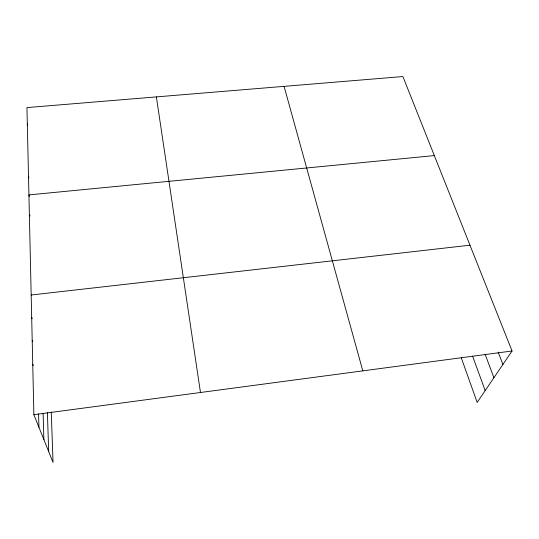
<?xml version="1.0" encoding="UTF-8"?>
<svg xmlns="http://www.w3.org/2000/svg" width="539" height="539" viewBox="0 0 539 539"><rect width="100%" height="100%" fill="white"/><g stroke="black" fill="none" stroke-linecap="round" stroke-linejoin="round"><path stroke-width="0.81" d="M51.252 411.985L53.051 462.449L33.883 414.7L26.95 107.584L402.896 76.551L512.05 350.977L477.163 402.404L461.31 357.883M33.883 414.7L512.05 350.977M31.181 295.001L469.981 245.198M434.34 155.596L28.924 194.902L29.335 196.459M498.184 352.149L502.927 364.425M485.134 354.312L493.919 377.704M472.588 356.144L485.174 390.593M32.738 364.108L33.283 365.624M32.199 340.224L32.738 341.787M31.68 317.202L32.185 318.724M284.087 86.361L362.808 370.866M29.564 214.394L30.009 216.004M28.5 176.28L28.911 177.857M27.321 123.943L27.711 125.574M156.377 96.899L200.474 392.493M47.405 412.497L48.678 451.561M43.113 413.325L43.888 439.629M38.579 413.817L38.929 427.272"/></g></svg>
